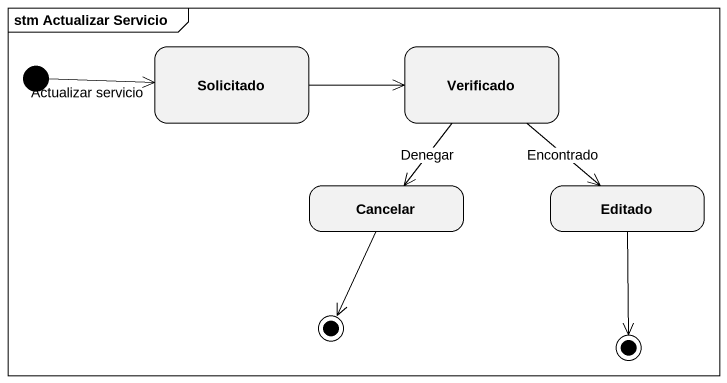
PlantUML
@startuml
mainframe stm Actualizar Servicio
hide empty description
state Solicitado
state Verificado
state Cancelar
state Editado
state final1 <<end>>
state final2 <<end>>
[*] -right-> Solicitado : Actualizar servicio
Solicitado -right-> Verificado
Verificado --> Cancelar : Denegar
Verificado --> Editado : Encontrado
Cancelar --> final1
Editado --> final2
@enduml
